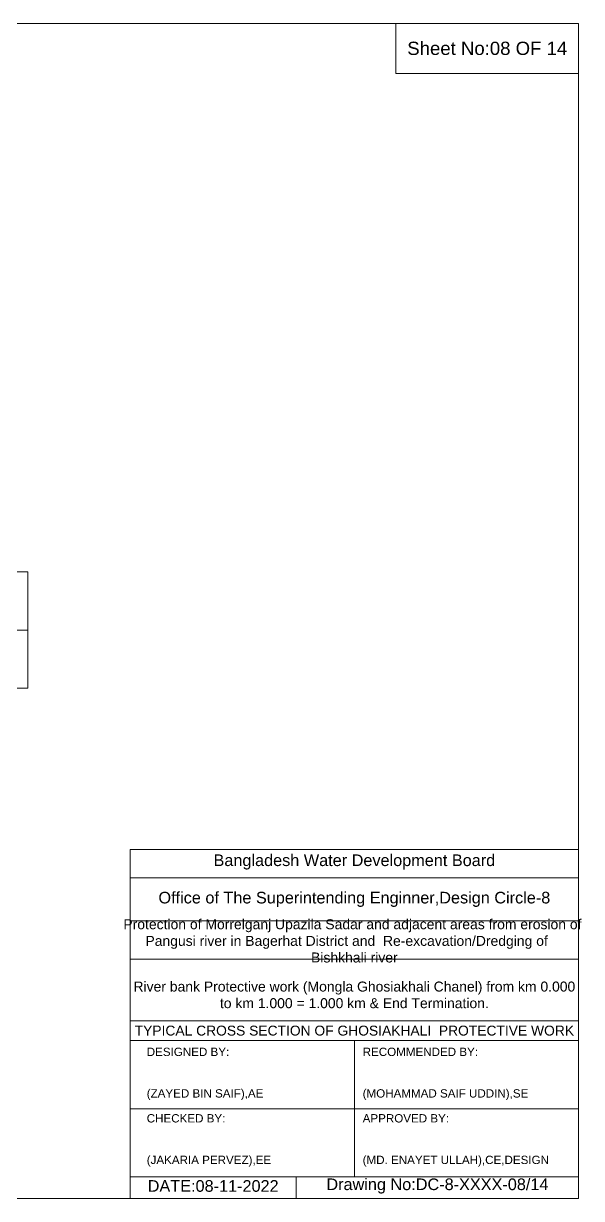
# Model space of a CAD drawing. Header units: inches. Extents: x 89000 to 305017, y -7071 to 0.
# Drawn here: x 211658 to 215017, y -7071 to 0 of the extents above; entities that cross this region are included whole.
import ezdxf

# ---------------------------------------------------------------- set-up
doc = ezdxf.new("R2010")
doc.units = ezdxf.units.IN
doc.header["$LTSCALE"] = 7
doc.header["$MEASUREMENT"] = 0
doc.layers.add('Cross section Data Border', color=7, linetype='Continuous', lineweight=9)
doc.layers.add('Cross Section Labels', color=7, linetype='Continuous', lineweight=9)
doc.styles.get("Standard").update_dxf_attribs({"font": 'arial.ttf'})

msp = doc.modelspace()

# ---------------------------------------------------------------- linework, layer by layer
at = {"layer": 'Cross section Data Border'}
msp.add_lwpolyline([(205100, -3300), (211684.88469, -3300), (211684.88469, -4000), (205100, -4000)], close=True, dxfattribs=at)
msp.add_lwpolyline([(205100, -3650), (211684.88469, -3650)], dxfattribs=at)
at = {"layer": 'Cross Section Labels'}
for points in [[(205000, 0), (215000, 0), (215000, -7071), (205000, -7071)], [(213900, 0), (215000, 0), (215000, -300), (213900, -300)]]:
    msp.add_lwpolyline(points, close=True, dxfattribs=at)
for points in [[(212300, -7071), (212300, -4971), (215000, -4971)], [(212300, -5141), (215000, -5141)], [(212300, -5401), (215000, -5401)], [(212300, -5631), (215000, -5631)], [(212300, -6001), (215000, -6001)], [(212300, -6121), (215000, -6121)], [(213650, -6121), (213650, -6941)], [(212300, -6531), (215000, -6531)], [(212300, -6941), (215000, -6941)], [(213300, -6941), (213300, -7071)]]:
    msp.add_lwpolyline(points, dxfattribs=at)

# ---------------------------------------------------------------- texts
at = {"layer": 'Cross Section Labels', "attachment_point": 5}
for s, insert, char_height in [('Sheet No:08 OF 14', (214450, -150), 80), ('Bangladesh Water Development Board', (213650, -5046), 70), ('Office of The Superintending Enginner,Design Circle-8', (213650, -5271), 70)]:
    msp.add_mtext(s, dxfattribs=dict(at, insert=insert, char_height=char_height))
at = {"layer": 'Cross Section Labels'}
for s, insert, char_height, width, attachment_point in [('Protection of Morrelganj Upazila Sadar and adjacent areas from erosion of  Pangusi river in Bagerhat District and  Re-excavation/Dredging of     Bishkhali river', (213650, -5521), 60, 2800, 5), ('River bank Protective work (Mongla Ghosiakhali Chanel) from km 0.000 to km 1.000 = 1.000 km & End Termination.', (213650, -5846), 60, 2700, 5), ('TYPICAL CROSS SECTION OF GHOSIAKHALI  PROTECTIVE WORK', (213650, -6061), 59.5765532, 2800, 5), ('DESIGNED BY:^J^J^J(ZAYED BIN SAIF),AE', (212400, -6321), 50, 1400, 4), ('RECOMMENDED BY:^J^J^J(MOHAMMAD SAIF UDDIN),SE', (213700, -6321), 50, 1400, 4), ('CHECKED BY:^J^J^J(JAKARIA PERVEZ),EE', (212400, -6721), 50, 1400, 4), ('APPROVED BY:^J^J^J(MD. ENAYET ULLAH),CE,DESIGN', (213700, -6721), 50, 1400, 4), ('DATE:08-11-2022', (212800, -6996), 70, 1400, 5), ('Drawing No:DC-8-XXXX-08/14', (214150, -6996), 70, 2200, 5)]:
    msp.add_mtext(s, dxfattribs=dict(at, insert=insert, char_height=char_height, width=width, attachment_point=attachment_point))

doc.saveas('drawing.dxf')
